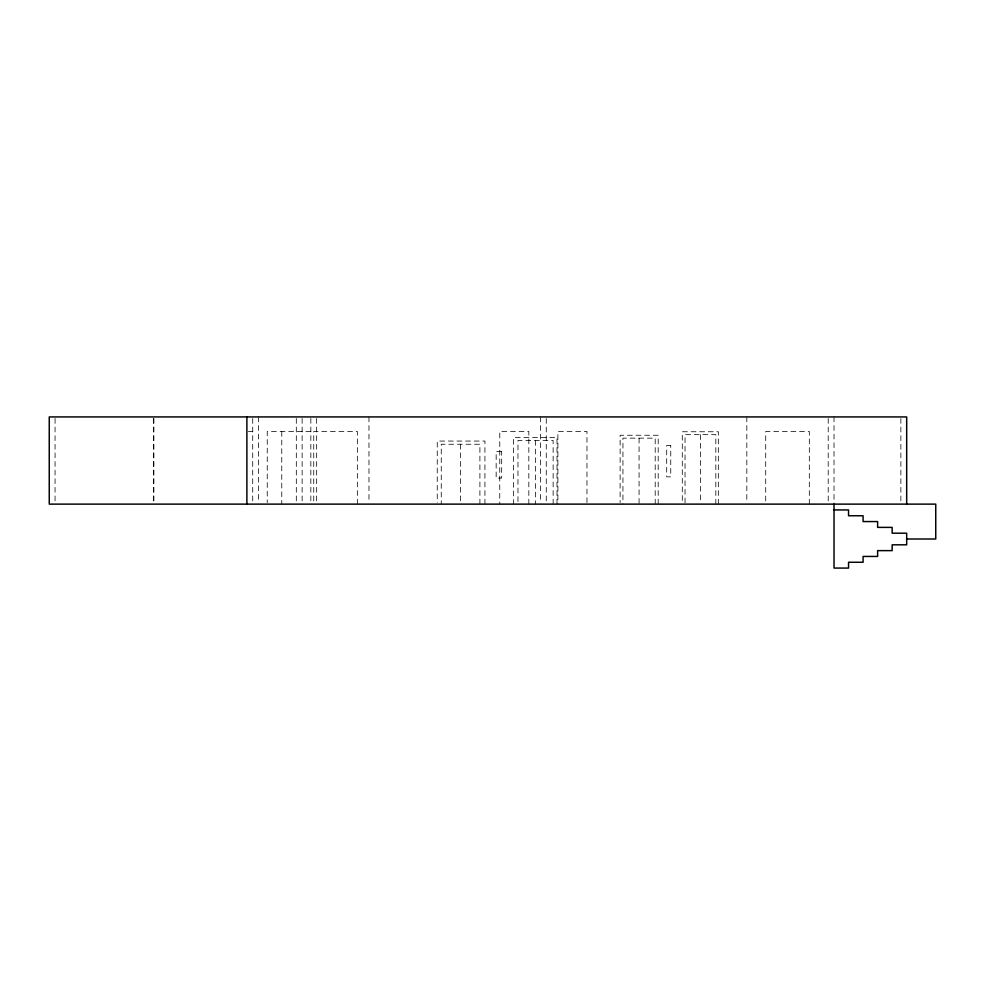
<?xml version="1.0" encoding="UTF-8"?>
<svg xmlns="http://www.w3.org/2000/svg" width="985" height="985" viewBox="0 0 985 985"><rect width="100%" height="100%" fill="white"/><g stroke="black" fill="none" stroke-linecap="round" stroke-linejoin="round"><path stroke-width="0.74" stroke-dasharray="4.92 3.69" d="M248.343 431.467L252.714 431.467M310.841 431.467L267.243 431.467L267.243 502.609M900.869 418.465L900.869 502.596M834.024 416.926L834.024 504.123M828.213 418.465L828.213 504.123M809.313 504.123L809.313 431.467L765.714 431.467L765.714 504.123M746.827 416.926L746.827 502.596M718.336 504.123L718.336 431.75L682.285 431.75L682.285 502.621M715.836 504.123L715.836 434.656L685.031 434.656L685.031 504.123M700.433 434.656L700.433 502.621M658.189 504.123L658.189 435.247L620.119 435.247L620.119 502.596M655.197 504.123L655.197 438.153L622.939 438.153L622.939 504.123M639.068 438.153L639.068 504.123M586.962 502.609L586.962 431.467L557.892 431.467L557.892 504.123M557.005 504.123L557.005 437.562L513.407 437.562L513.407 504.123M553.139 504.123L553.139 440.467L517.975 440.467L517.975 502.609M546.269 418.465L546.269 502.596M540.457 416.926L540.457 502.596M535.557 440.467L535.557 504.123M528.834 504.123L528.834 431.467L499.764 431.467L499.764 504.123M484.928 504.123L484.928 441.058L437.254 441.058L437.254 502.584M479.904 504.123L479.904 444.247L441.255 444.247L441.255 504.123M460.574 444.247L460.574 504.123M368.969 416.926L368.969 502.596M357.346 504.123L357.346 431.467L313.747 431.467L313.747 504.123M316.653 418.465L316.653 502.596M310.841 418.379L310.841 502.609M302.124 418.465L302.124 502.609M296.313 418.465L296.313 504.123M281.772 431.467L281.772 504.123M258.526 416.926L258.526 502.596M252.714 418.465L252.714 504.123M153.882 418.465L153.882 502.596M153.364 418.465L153.364 502.596M55.061 418.465L55.061 504.123M670.748 445.454L666.685 445.454L666.685 476.851L670.748 476.851L670.748 445.454M501.673 451.598L496.157 451.598L496.157 478.045L501.673 478.045L501.673 451.598"/><path stroke-width="1.48" d="M834.024 509.935L848.553 509.935L848.553 515.758L863.082 515.758L863.082 521.57L877.623 521.57L877.623 527.381L892.151 527.381L892.151 533.193L906.68 533.193L906.68 544.816L892.151 544.816L892.151 550.627L877.623 550.627L877.623 556.439L863.082 556.439L863.082 562.263L848.553 562.263L848.553 568.074L834.024 568.074L834.024 504.123M906.68 539.004L935.75 539.004L935.75 504.123L49.25 504.123L49.25 416.926L906.68 416.926L906.68 504.123M246.89 416.926L246.89 504.123"/></g></svg>
